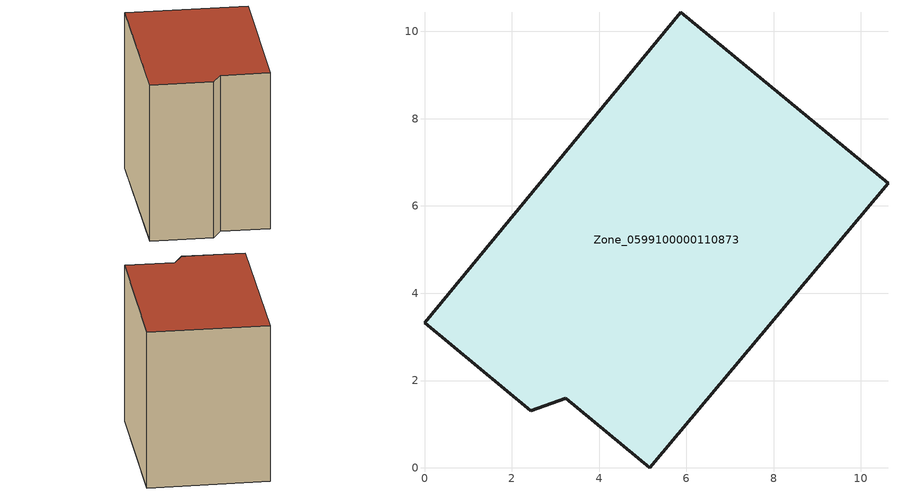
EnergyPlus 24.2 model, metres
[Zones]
Zone_0599100000110873
 floor ground (C_G): 3.23,1.6 2.44,1.31 0,3.33 5.87,10.44 10.62,6.52 5.16,0 z0
 wall outside (C_F): 5.87,10.44 0,3.33 2.44,1.31 3.23,1.6 5.16,0 10.62,6.52 5.87,10.44 z0:8.34
 roof outside (C_R): 5.16,0 10.62,6.52 5.87,10.44 0,3.33 2.44,1.31 3.23,1.6 z8.34
[BUILDING]
Pand.0599100000110873: North Axis=0; Terrain=City; Loads Convergence Tolerance Value=0.04; Temperature Convergence Tolerance Value=0.4; Solar Distribution=FullExterior; Maximum Number of Warmup Days=25; Minimum Number of Warmup Days=1
[Site:Location]
Rotterdam.The.Hague.AP_ZH_NLD Design_Conditions: Latitude=51.96; Longitude=4.45; Time Zone=1; Elevation=-4.5
[SITE:GROUNDTEMPERATURE:BUILDINGSURFACE]
18, 18, 18, 18, 18, 18, 18, 18, 18, 18, 18, 18
[MATERIAL] Thermal Absorptance=0.9; Solar Absorptance=0.7; Visible Absorptance=0.7
Name | Roughness | Thickness | Conductivity | Density | Specific Heat
G.TI.1946-1964 | MediumSmooth | 0.15 | 1 | 540 | 1210
F.TI.1946-1964 | Rough | 0.3 | 0.857143 | 1920 | 840
R.TI.1946-1964 | MediumRough | 0.2 | 0.277778 | 1500 | 1000
[CONSTRUCTION]
C_G: G.TI.1946-1964
C_F: F.TI.1946-1964
C_R: R.TI.1946-1964
[ZONE]
Zone_0599100000110873: Type=1; Multiplier=1; Ceiling Height=Autocalculate; Volume=Autocalculate; Floor Area=autocalculate; Part of Total Floor Area=Yes
[ZONEINFILTRATION:DESIGNFLOWRATE]
Infil_Zone_0599100000110873: Zone or ZoneList or Space or SpaceList=Zone_0599100000110873; Schedule=AlwaysOn; Design Flow Rate Calculation Method=Flow/Area; Flow Rate per Floor Area=0.003; Constant Term Coefficient=1; Temperature Term Coefficient=0; Velocity Term Coefficient=0; Velocity Squared Term Coefficient=0
[HVACTEMPLATE:ZONE:IDEALLOADSAIRSYSTEM]
Zone_0599100000110873: Maximum Heating Supply Air Temperature=50; Minimum Cooling Supply Air Temperature=13; Maximum Heating Supply Air Humidity Ratio=0.0156; Minimum Cooling Supply Air Humidity Ratio=0.0077; Heating Limit=NoLimit; Cooling Limit=NoLimit; Dehumidification Control Type=ConstantSensibleHeatRatio; Cooling Sensible Heat Ratio=0.7; Dehumidification Setpoint=60; Humidification Control Type=None; Humidification Setpoint=30; Outdoor Air Method=None; Outdoor Air Flow Rate per Person=0.00944; Outdoor Air Flow Rate per Zone Floor Area=0; Outdoor Air Flow Rate per Zone=0; Demand Controlled Ventilation Type=None; Outdoor Air Economizer Type=NoEconomizer; Heat Recovery Type=None; Sensible Heat Recovery Effectiveness=0.7; Latent Heat Recovery Effectiveness=0.65
[ZONECONTROL:THERMOSTAT]
ThermostatControl_Zone_0599100000110873: Zone or ZoneList=Zone_0599100000110873; Control Type Schedule=DualSetpointControlType; Control 1=Thermostat_Zone_0599100000110873; Temperature Difference Between Cutout And Setpoint=0
[THERMOSTATSETPOINT:DUALSETPOINT]
Thermostat_Zone_0599100000110873: Heating Setpoint Temperature Schedule=HeatingSetpoint_Zone_0599100000110873; Cooling Setpoint Temperature Schedule=CoolingSetpoint_Zone_0599100000110873
[SCHEDULE:COMPACT]
HeatingSetpoint_Zone_0599100000110873: Through: 12/31, For: AllDays, Until: 24:00, 21
CoolingSetpoint_Zone_0599100000110873: Through: 12/31, For: AllDays, Until: 24:00, 24
DualSetpointControlType: Through: 12/31, For: AllDays, Until: 24:00, 4
AlwaysOn: Through: 12/31, For: AllDays, Until: 24:00, 1
